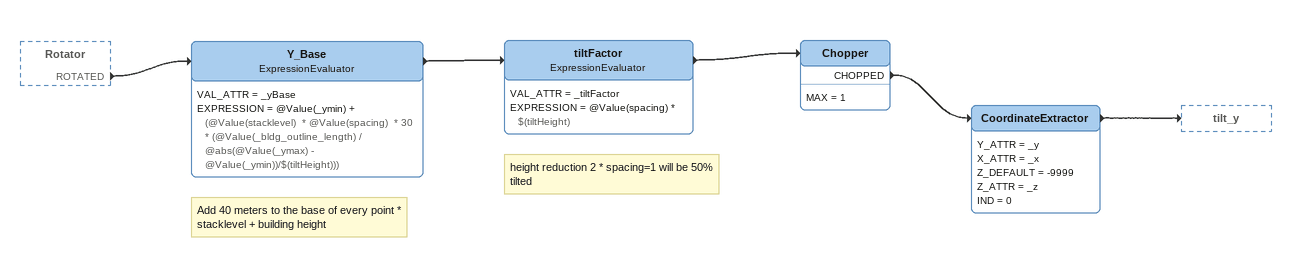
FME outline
Rotator [outside]
    ROTATED -> Y_Base
Note: Add 40 meters to the base of every point * stacklevel + building height
Y_Base: ExpressionEvaluator
    VAL_ATTR = _yBase
    EXPRESSION = @Value(_ymin) + (@Value(stacklevel)  * @Value(spacing)  * 30 * (@Value(_bldg_outline_length) / @abs(@Value(_ymax) - @Value(_ymin))/$(tiltHeight)))
    -> tiltFactor
Note: height reduction 2 * spacing=1 will be 50% tilted
tiltFactor: ExpressionEvaluator
    VAL_ATTR = _tiltFactor
    EXPRESSION = @Value(spacing) * $(tiltHeight)
    -> Chopper
Chopper
    MAX = 1
    CHOPPED -> CoordinateExtractor
CoordinateExtractor
    Y_ATTR = _y
    X_ATTR = _x
    Z_DEFAULT = -9999
    Z_ATTR = _z
    IND = 0
    -> tilt_y
